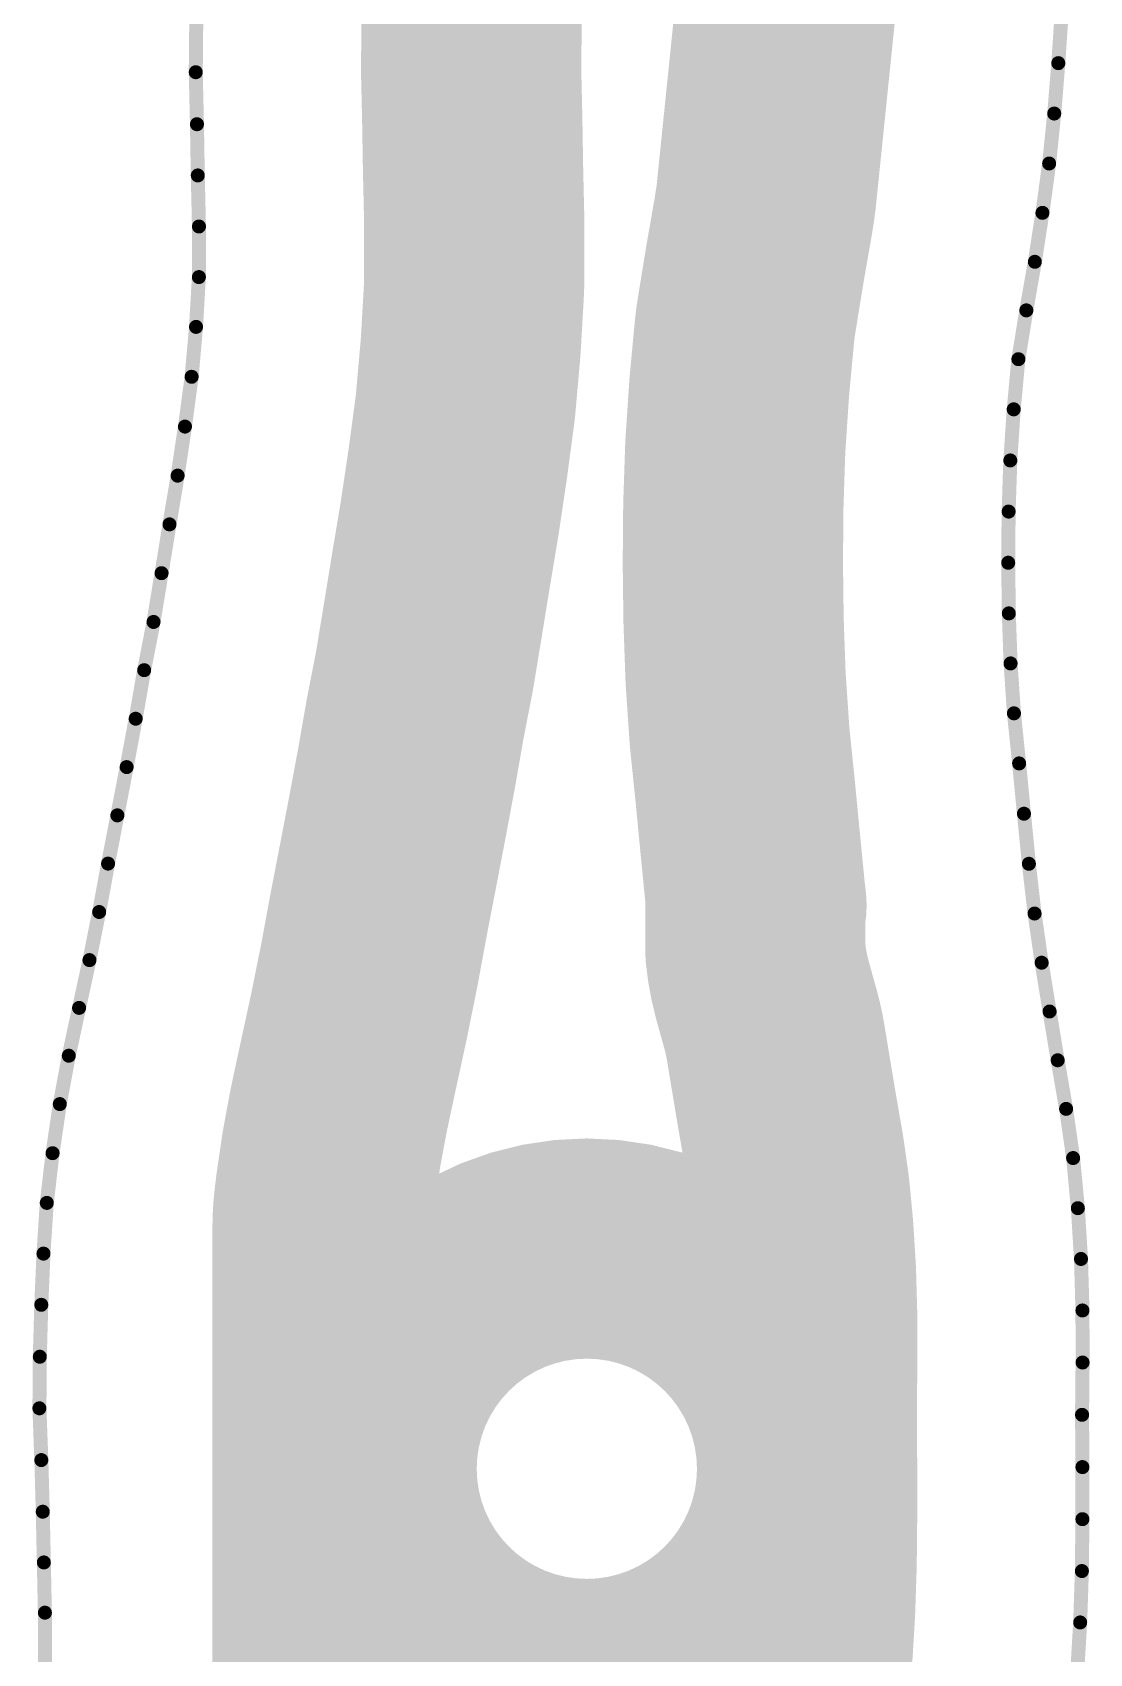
# Model space of a CAD drawing. Header units: inches. Extents: x 16 to 269, y 21 to 202.
# Drawn here: x 100.71 to 119.91, y 136.33 to 165.77 of the extents above; entities that cross this region are included whole.
import ezdxf

# ---------------------------------------------------------------- set-up
doc = ezdxf.new("R2010")
doc.units = ezdxf.units.IN
doc.layers.add('Edge-Cuts', color=9, linetype='Continuous')
doc.layers.add('F-Cu', color=1, linetype='Continuous')

msp = doc.modelspace()

# ---------------------------------------------------------------- linework, layer by layer
at = {"layer": 'Edge-Cuts', "const_width": 0.254}
for points in [[(103.67568546, 165.05097292), (103.6851495, 166.0013444)], [(119.33998992, 165.21567668), (119.4009042, 166.13677466)], [(119.26606576, 164.30019464), (119.33998992, 165.21567668)], [(103.67568546, 165.05097292), (103.69756756, 164.10621738)], [(119.17321606, 163.39240372), (119.26606576, 164.30019464)], [(103.69756756, 164.10621738), (103.71265008, 163.17595254)], [(119.05168468, 162.4964365), (119.17321606, 163.39240372)], [(103.71265008, 163.17595254), (103.73393782, 162.24864172)], [(118.91359504, 161.60727394), (119.05168468, 162.4964365)], [(103.73275672, 161.32990848), (103.73393782, 162.24864172)], [(118.75923924, 160.7252056), (118.91359504, 161.60727394)], [(103.68071212, 160.42507412), (103.73275672, 161.32990848)], [(118.61523394, 159.83870496), (118.75923924, 160.7252056)], [(103.60087484, 159.5184643), (103.68071212, 160.42507412)], [(118.53007282, 158.92765776), (118.61523394, 159.83870496)], [(103.4796381, 158.61451386), (103.60087484, 159.5184643)], [(118.46827208, 157.99916838), (118.53007282, 158.92765776)], [(103.34657512, 157.7232812), (103.4796381, 158.61451386)], [(118.4375203, 157.07067646), (118.46827208, 157.99916838)], [(103.1987268, 156.8382563), (103.34657512, 157.7232812)], [(103.0547215, 155.95175566), (103.1987268, 156.8382563)], [(118.42983172, 156.14129554), (118.4375203, 157.07067646)], [(102.90894074, 155.0658443), (103.0547215, 155.95175566)], [(118.42983172, 156.14129554), (118.44106868, 155.2213812)], [(102.7386185, 154.1902809), (102.90894074, 155.0658443)], [(118.44106868, 155.2213812), (118.4730041, 154.31270128)], [(102.58485706, 153.30762328), (102.7386185, 154.1902809)], [(118.4730041, 154.31270128), (118.5345102, 153.40609146)], [(102.42074512, 152.4294005), (102.58485706, 153.30762328)], [(118.5345102, 153.40609146), (118.62824382, 152.49652254)], [(102.25249298, 151.55295064), (102.42074512, 152.4294005)], [(118.62824382, 152.49652254), (118.71606686, 151.58252132)], [(102.08335184, 150.67679796), (102.25249298, 151.55295064)], [(118.71606686, 151.58252132), (118.80536818, 150.67324958)], [(101.92131, 149.79768872), (102.08335184, 150.67679796)], [(118.80536818, 150.67324958), (118.90886302, 149.7698935)], [(101.74536928, 148.92419542), (101.92131, 149.79768872)], [(118.90886302, 149.7698935), (119.03749116, 148.87688538)], [(101.55671586, 148.05632314), (101.74536928, 148.92419542)], [(119.03749116, 148.87688538), (119.18149646, 147.9903822)], [(101.37013, 147.18726722), (101.55671586, 148.05632314)], [(119.18149646, 147.9903822), (119.32845832, 147.10506266)], [(101.20660734, 146.30874726), (101.37013, 147.18726722)], [(119.32845832, 147.10506266), (119.4813333, 146.22210786)], [(101.07561446, 145.41692278), (101.20660734, 146.30874726)], [(119.4813333, 146.22210786), (119.6087778, 145.32851046)], [(100.9703467, 144.51415852), (101.07561446, 145.41692278)], [(119.6087778, 145.32851046), (119.69482792, 144.41805508)], [(100.91031888, 143.59276336), (100.9703467, 144.51415852)], [(119.69482792, 144.41805508), (119.75189664, 143.49547628)], [(100.87069488, 142.6630878), (100.91031888, 143.59276336)], [(119.75189664, 143.49547628), (119.77851076, 142.56018478)], [(100.84378612, 141.72010772), (100.87069488, 142.6630878)], [(119.77851076, 142.56018478), (119.78058086, 141.61483742)], [(100.83668936, 140.78304076), (100.84378612, 141.72010772)], [(119.77111682, 140.66476058), (119.78058086, 141.61483742)], [(100.83668936, 140.78304076), (100.87158388, 139.84242542)], [(119.77111682, 140.66476058), (119.77791894, 139.7155702)], [(100.87158388, 139.84242542), (100.89760364, 138.90476664)], [(119.77762176, 138.76963356), (119.77791894, 139.7155702)], [(100.89760364, 138.90476664), (100.917121, 137.98366866)], [(119.76786562, 137.82724276), (119.77762176, 138.76963356)], [(100.917121, 137.98366866), (100.936044, 137.07114572)], [(119.7371113, 136.89372672), (119.76786562, 137.82724276)], [(100.936044, 137.07114572), (100.94047884, 136.15477722)], [(119.68211268, 135.97026146), (119.7371113, 136.89372672)]]:
    msp.add_lwpolyline(points, dxfattribs=at)
at = {"layer": 'Edge-Cuts', "const_width": 0.127}
for points in [[(119.27648992, 165.21567668, 1), (119.40348992, 165.21567668, 1)], [(119.27648992, 165.21567668, 1), (119.40348992, 165.21567668, 1)], [(103.61218546, 165.05097292, 1), (103.73918546, 165.05097292, 1)], [(103.61218546, 165.05097292, 1), (103.73918546, 165.05097292, 1)], [(119.20256576, 164.30019464, 1), (119.32956576, 164.30019464, 1)], [(119.20256576, 164.30019464, 1), (119.32956576, 164.30019464, 1)], [(103.63406756, 164.10621738, 1), (103.76106756, 164.10621738, 1)], [(103.63406756, 164.10621738, 1), (103.76106756, 164.10621738, 1)], [(119.10971606, 163.39240372, 1), (119.23671606, 163.39240372, 1)], [(119.10971606, 163.39240372, 1), (119.23671606, 163.39240372, 1)], [(103.64915008, 163.17595254, 1), (103.77615008, 163.17595254, 1)], [(103.64915008, 163.17595254, 1), (103.77615008, 163.17595254, 1)], [(118.98818468, 162.4964365, 1), (119.11518468, 162.4964365, 1)], [(118.98818468, 162.4964365, 1), (119.11518468, 162.4964365, 1)], [(103.67043782, 162.24864172, 1), (103.79743782, 162.24864172, 1)], [(103.67043782, 162.24864172, 1), (103.79743782, 162.24864172, 1)], [(118.85009504, 161.60727394, 1), (118.97709504, 161.60727394, 1)], [(118.85009504, 161.60727394, 1), (118.97709504, 161.60727394, 1)], [(103.66925672, 161.32990848, 1), (103.79625672, 161.32990848, 1)], [(103.66925672, 161.32990848, 1), (103.79625672, 161.32990848, 1)], [(118.69573924, 160.7252056, 1), (118.82273924, 160.7252056, 1)], [(118.69573924, 160.7252056, 1), (118.82273924, 160.7252056, 1)], [(103.61721212, 160.42507412, 1), (103.74421212, 160.42507412, 1)], [(103.61721212, 160.42507412, 1), (103.74421212, 160.42507412, 1)], [(118.55173394, 159.83870496, 1), (118.67873394, 159.83870496, 1)], [(118.55173394, 159.83870496, 1), (118.67873394, 159.83870496, 1)], [(103.53737484, 159.5184643, 1), (103.66437484, 159.5184643, 1)], [(103.53737484, 159.5184643, 1), (103.66437484, 159.5184643, 1)], [(118.46657282, 158.92765776, 1), (118.59357282, 158.92765776, 1)], [(118.46657282, 158.92765776, 1), (118.59357282, 158.92765776, 1)], [(103.4161381, 158.61451386, 1), (103.5431381, 158.61451386, 1)], [(103.4161381, 158.61451386, 1), (103.5431381, 158.61451386, 1)], [(118.40477208, 157.99916838, 1), (118.53177208, 157.99916838, 1)], [(118.40477208, 157.99916838, 1), (118.53177208, 157.99916838, 1)], [(103.28307512, 157.7232812, 1), (103.41007512, 157.7232812, 1)], [(103.28307512, 157.7232812, 1), (103.41007512, 157.7232812, 1)], [(103.1352268, 156.8382563, 1), (103.2622268, 156.8382563, 1)], [(103.1352268, 156.8382563, 1), (103.2622268, 156.8382563, 1)], [(118.3740203, 157.07067646, 1), (118.5010203, 157.07067646, 1)], [(118.3740203, 157.07067646, 1), (118.5010203, 157.07067646, 1)], [(102.9912215, 155.95175566, 1), (103.1182215, 155.95175566, 1)], [(102.9912215, 155.95175566, 1), (103.1182215, 155.95175566, 1)], [(118.36633172, 156.14129554, 1), (118.49333172, 156.14129554, 1)], [(118.36633172, 156.14129554, 1), (118.49333172, 156.14129554, 1)], [(102.84544074, 155.0658443, 1), (102.97244074, 155.0658443, 1)], [(102.84544074, 155.0658443, 1), (102.97244074, 155.0658443, 1)], [(118.37756868, 155.2213812, 1), (118.50456868, 155.2213812, 1)], [(118.37756868, 155.2213812, 1), (118.50456868, 155.2213812, 1)], [(102.6751185, 154.1902809, 1), (102.8021185, 154.1902809, 1)], [(102.6751185, 154.1902809, 1), (102.8021185, 154.1902809, 1)], [(118.4095041, 154.31270128, 1), (118.5365041, 154.31270128, 1)], [(118.4095041, 154.31270128, 1), (118.5365041, 154.31270128, 1)], [(102.52135706, 153.30762328, 1), (102.64835706, 153.30762328, 1)], [(102.52135706, 153.30762328, 1), (102.64835706, 153.30762328, 1)], [(118.4710102, 153.40609146, 1), (118.5980102, 153.40609146, 1)], [(118.4710102, 153.40609146, 1), (118.5980102, 153.40609146, 1)], [(102.35724512, 152.4294005, 1), (102.48424512, 152.4294005, 1)], [(102.35724512, 152.4294005, 1), (102.48424512, 152.4294005, 1)], [(118.56474382, 152.49652254, 1), (118.69174382, 152.49652254, 1)], [(118.56474382, 152.49652254, 1), (118.69174382, 152.49652254, 1)], [(102.18899298, 151.55295064, 1), (102.31599298, 151.55295064, 1)], [(102.18899298, 151.55295064, 1), (102.31599298, 151.55295064, 1)], [(118.65256686, 151.58252132, 1), (118.77956686, 151.58252132, 1)], [(118.65256686, 151.58252132, 1), (118.77956686, 151.58252132, 1)], [(102.01985184, 150.67679796, 1), (102.14685184, 150.67679796, 1)], [(102.01985184, 150.67679796, 1), (102.14685184, 150.67679796, 1)], [(118.74186818, 150.67324958, 1), (118.86886818, 150.67324958, 1)], [(118.74186818, 150.67324958, 1), (118.86886818, 150.67324958, 1)], [(101.85781, 149.79768872, 1), (101.98481, 149.79768872, 1)], [(101.85781, 149.79768872, 1), (101.98481, 149.79768872, 1)], [(118.84536302, 149.7698935, 1), (118.97236302, 149.7698935, 1)], [(118.84536302, 149.7698935, 1), (118.97236302, 149.7698935, 1)], [(101.68186928, 148.92419542, 1), (101.80886928, 148.92419542, 1)], [(101.68186928, 148.92419542, 1), (101.80886928, 148.92419542, 1)], [(118.97399116, 148.87688538, 1), (119.10099116, 148.87688538, 1)], [(118.97399116, 148.87688538, 1), (119.10099116, 148.87688538, 1)], [(101.49321586, 148.05632314, 1), (101.62021586, 148.05632314, 1)], [(101.49321586, 148.05632314, 1), (101.62021586, 148.05632314, 1)], [(119.11799646, 147.9903822, 1), (119.24499646, 147.9903822, 1)], [(119.11799646, 147.9903822, 1), (119.24499646, 147.9903822, 1)], [(101.30663, 147.18726722, 1), (101.43363, 147.18726722, 1)], [(101.30663, 147.18726722, 1), (101.43363, 147.18726722, 1)], [(119.26495832, 147.10506266, 1), (119.39195832, 147.10506266, 1)], [(119.26495832, 147.10506266, 1), (119.39195832, 147.10506266, 1)], [(101.14310734, 146.30874726, 1), (101.27010734, 146.30874726, 1)], [(101.14310734, 146.30874726, 1), (101.27010734, 146.30874726, 1)], [(119.4178333, 146.22210786, 1), (119.5448333, 146.22210786, 1)], [(119.4178333, 146.22210786, 1), (119.5448333, 146.22210786, 1)], [(101.01211446, 145.41692278, 1), (101.13911446, 145.41692278, 1)], [(101.01211446, 145.41692278, 1), (101.13911446, 145.41692278, 1)], [(119.5452778, 145.32851046, 1), (119.6722778, 145.32851046, 1)], [(119.5452778, 145.32851046, 1), (119.6722778, 145.32851046, 1)], [(100.9068467, 144.51415852, 1), (101.0338467, 144.51415852, 1)], [(100.9068467, 144.51415852, 1), (101.0338467, 144.51415852, 1)], [(119.63132792, 144.41805508, 1), (119.75832792, 144.41805508, 1)], [(119.63132792, 144.41805508, 1), (119.75832792, 144.41805508, 1)], [(100.84681888, 143.59276336, 1), (100.97381888, 143.59276336, 1)], [(100.84681888, 143.59276336, 1), (100.97381888, 143.59276336, 1)], [(119.68839664, 143.49547628, 1), (119.81539664, 143.49547628, 1)], [(119.68839664, 143.49547628, 1), (119.81539664, 143.49547628, 1)], [(100.80719488, 142.6630878, 1), (100.93419488, 142.6630878, 1)], [(100.80719488, 142.6630878, 1), (100.93419488, 142.6630878, 1)], [(119.71501076, 142.56018478, 1), (119.84201076, 142.56018478, 1)], [(119.71501076, 142.56018478, 1), (119.84201076, 142.56018478, 1)], [(100.78028612, 141.72010772, 1), (100.90728612, 141.72010772, 1)], [(100.78028612, 141.72010772, 1), (100.90728612, 141.72010772, 1)], [(119.71708086, 141.61483742, 1), (119.84408086, 141.61483742, 1)], [(119.71708086, 141.61483742, 1), (119.84408086, 141.61483742, 1)], [(100.77318936, 140.78304076, 1), (100.90018936, 140.78304076, 1)], [(100.77318936, 140.78304076, 1), (100.90018936, 140.78304076, 1)], [(119.70761682, 140.66476058, 1), (119.83461682, 140.66476058, 1)], [(119.70761682, 140.66476058, 1), (119.83461682, 140.66476058, 1)], [(100.80808388, 139.84242542, 1), (100.93508388, 139.84242542, 1)], [(100.80808388, 139.84242542, 1), (100.93508388, 139.84242542, 1)], [(119.71441894, 139.7155702, 1), (119.84141894, 139.7155702, 1)], [(119.71441894, 139.7155702, 1), (119.84141894, 139.7155702, 1)], [(100.83410364, 138.90476664, 1), (100.96110364, 138.90476664, 1)], [(100.83410364, 138.90476664, 1), (100.96110364, 138.90476664, 1)], [(119.71412176, 138.76963356, 1), (119.84112176, 138.76963356, 1)], [(119.71412176, 138.76963356, 1), (119.84112176, 138.76963356, 1)], [(100.853621, 137.98366866, 1), (100.980621, 137.98366866, 1)], [(100.853621, 137.98366866, 1), (100.980621, 137.98366866, 1)], [(119.70436562, 137.82724276, 1), (119.83136562, 137.82724276, 1)], [(119.70436562, 137.82724276, 1), (119.83136562, 137.82724276, 1)], [(100.872544, 137.07114572, 1), (100.999544, 137.07114572, 1)], [(100.872544, 137.07114572, 1), (100.999544, 137.07114572, 1)], [(119.6736113, 136.89372672, 1), (119.8006113, 136.89372672, 1)], [(119.6736113, 136.89372672, 1), (119.8006113, 136.89372672, 1)]]:
    msp.add_lwpolyline(points, format="xyb", close=True, dxfattribs=at)
at = {"layer": 'F-Cu', "const_width": 3.99999962}
for points in [[(114.51597874, 167.50829846), (114.58824428, 168.37448164)], [(108.68513696, 166.0013444), (108.68513696, 167.89381204)], [(114.42737592, 166.65049728), (114.51597874, 167.50829846)], [(114.02925632, 162.73789906), (114.41196574, 166.46901174)], [(114.41196574, 166.46901174), (114.41197082, 166.46904984)], [(108.67686926, 165.14659122), (108.68488804, 165.95154262)], [(108.67769476, 165.021387), (108.6962139, 164.2219982)], [(108.69689716, 164.1872637), (108.71150724, 163.2859955)], [(108.71198222, 163.2617385), (108.7327264, 162.3580573)], [(113.9860687, 162.45981224), (114.02925632, 162.73789652)], [(113.94143074, 162.20045284), (113.9735846, 162.3842066)], [(108.7327391, 161.32348482), (108.7339202, 162.24220536)], [(113.89190328, 161.91743842), (113.94031314, 162.1940749)], [(113.83487012, 161.59150308), (113.89046818, 161.90924184)], [(113.6808623, 160.64607698), (113.82423768, 161.52871936)], [(108.67244712, 160.13796268), (108.72449172, 161.0427818)], [(113.6808496, 160.64600078), (113.6808623, 160.64607698)], [(113.55178712, 159.3930137), (113.63694824, 160.30405074)], [(108.58158624, 159.0798571), (108.66142352, 159.98645422)], [(113.47932346, 158.33123782), (113.5411242, 159.2597272)], [(108.43525176, 157.94987206), (108.5564885, 158.85381742)], [(113.44027096, 157.23619302), (113.47102274, 158.1646697)], [(108.29174938, 156.98496162), (108.42480982, 157.87618158)], [(113.42999666, 156.18045472), (113.43770302, 157.11202766)], [(108.13222214, 156.02547154), (108.2782188, 156.89941442)], [(107.9900177, 155.15006054), (108.13222214, 156.02547154)], [(113.4302151, 156.08022124), (113.44145206, 155.16030944)], [(107.8433962, 154.25898282), (107.988354, 155.13989292)], [(113.44416478, 155.04576052), (113.4761002, 154.13708822)], [(107.66270314, 153.31830906), (107.81692432, 154.11109132)], [(113.4848378, 153.96906976), (113.5459883, 153.0676644)], [(107.51085178, 152.4506349), (107.64995234, 153.24914232)], [(113.56086254, 152.8935347), (113.65282832, 152.00112602)], [(107.33565528, 151.5109619), (107.49976468, 152.38917706)], [(113.65282832, 152.00112602), (113.73900036, 151.10429266)], [(107.16281844, 150.61031346), (107.33107058, 151.48676332)], [(113.7400189, 151.093805), (113.82956152, 150.18208216)], [(107.09042844, 150.23531802), (107.16183292, 150.60519536)], [(106.99668466, 149.74972844), (107.09042844, 150.23531802)], [(113.83787494, 150.10412956), (113.83787494, 150.10414226)], [(113.83787494, 150.10412956), (113.85964528, 149.91409946)], [(113.83787494, 149.08819052), (113.83787494, 150.10412956)], [(106.83846298, 148.89134306), (106.99668466, 149.74972844)], [(106.64691396, 147.9369152), (106.82197584, 148.80604986)], [(106.82197584, 148.80604986), (106.82200378, 148.80618702)], [(113.96819218, 148.37300018), (114.11497878, 147.84516532)], [(106.4448849, 147.00476568), (106.63125232, 147.86211982)], [(114.2101348, 147.41068562), (114.2454408, 147.1933556)], [(106.28397844, 146.25536916), (106.44304086, 146.99623382)], [(114.24981214, 147.16673894), (114.39519158, 146.29095964)], [(106.153458, 145.56191106), (106.26366606, 146.15400284)], [(114.40312908, 146.2442338), (114.53178008, 145.5011314)], [(106.041698, 144.82087114), (106.12866506, 145.41297054)], [(114.55034748, 145.38349892), (114.64213292, 144.7399696)], [(106.00504834, 144.52134418), (106.02666628, 144.70675402)], [(114.64213292, 144.7399696), (114.70327834, 144.09298842)], [(105.97814212, 134.1535925), (105.97814212, 144.05816756)], [(114.71339516, 143.96356526), (114.7521835, 143.33647482)], [(114.75819314, 143.20331024), (114.77717964, 142.53609796)], [(114.77879, 142.43109182), (114.77921926, 142.23576328)], [(114.77921926, 141.52171848), (114.77921926, 142.23576328)], [(114.77141892, 140.71871272), (114.77896018, 141.47635916)], [(114.77132494, 140.62037154), (114.77781464, 139.71338834)], [(114.77764446, 138.81637972), (114.77791624, 139.68347476)], [(114.77533052, 138.57311376), (114.7774311, 138.77620962)], [(114.76919388, 137.98060542), (114.77526702, 138.56695426)], [(114.74376594, 137.17778508), (114.76724062, 137.8903135)], [(114.70062404, 136.42968142), (114.73885866, 137.07170452)], [(114.64376614, 135.80931182), (114.68944042, 136.28572184)]]:
    msp.add_lwpolyline(points, dxfattribs=at)
at = {"layer": 'F-Cu'}
for points, const_width in [([(113.5159782, 167.50829846, 1), (115.51597928, 167.50829846, 1)], 1.99999854), ([(113.5159782, 167.50829846, 1), (115.51597928, 167.50829846, 1)], 1.99999854), ([(113.4119652, 166.46901174, 1), (115.41196628, 166.46901174, 1)], 1.99999854), ([(113.4119652, 166.46901174, 1), (115.41196628, 166.46901174, 1)], 1.99999854), ([(113.41197028, 166.46904984, 1), (115.41197136, 166.46904984, 1)], 1.99999854), ([(113.41197028, 166.46904984, 1), (115.41197136, 166.46904984, 1)], 1.99999854), ([(113.42737538, 166.65049728, 1), (115.42737646, 166.65049728, 1)], 1.99999854), ([(113.42737792, 166.65049728, 1), (115.427379, 166.65049728, 1)], 1.99999854), ([(107.6848875, 165.95154262, 1), (109.68488858, 165.95154262, 1)], 1.99999854), ([(107.6848875, 165.95154262, 1), (109.68488858, 165.95154262, 1)], 1.99999854), ([(107.68513642, 166.0013444, 1), (109.6851375, 166.0013444, 1)], 1.99999854), ([(107.68513642, 166.0013444, 1), (109.6851375, 166.0013444, 1)], 1.99999854), ([(107.67686872, 165.14659122, 1), (109.6768698, 165.14659122, 1)], 1.99999854), ([(107.67687126, 165.14659122, 1), (109.67687234, 165.14659122, 1)], 1.99999854), ([(107.67769422, 165.021387, 1), (109.6776953, 165.021387, 1)], 1.99999854), ([(107.67769676, 165.021387, 1), (109.67769784, 165.021387, 1)], 1.99999854), ([(107.69621336, 164.2219982, 1), (109.69621444, 164.2219982, 1)], 1.99999854), ([(107.69621336, 164.2219982, 1), (109.69621444, 164.2219982, 1)], 1.99999854), ([(107.69689662, 164.1872637, 1), (109.6968977, 164.1872637, 1)], 1.99999854), ([(107.69689662, 164.1872637, 1), (109.6968977, 164.1872637, 1)], 1.99999854), ([(107.7115067, 163.2859955, 1), (109.71150778, 163.2859955, 1)], 1.99999854), ([(107.71150924, 163.2859955, 1), (109.71151032, 163.2859955, 1)], 1.99999854), ([(107.71198168, 163.2617385, 1), (109.71198276, 163.2617385, 1)], 1.99999854), ([(107.71198422, 163.2617385, 1), (109.7119853, 163.2617385, 1)], 1.99999854), ([(113.02925578, 162.73789906, 1), (115.02925686, 162.73789906, 1)], 1.99999854), ([(113.02925578, 162.73789652, 1), (115.02925686, 162.73789652, 1)], 1.99999854), ([(107.73272586, 162.3580573, 1), (109.73272694, 162.3580573, 1)], 1.99999854), ([(107.7327284, 162.3580573, 1), (109.73272948, 162.3580573, 1)], 1.99999854), ([(112.97358406, 162.3842066, 1), (114.97358514, 162.3842066, 1)], 1.99999854), ([(112.97358406, 162.3842066, 1), (114.97358514, 162.3842066, 1)], 1.99999854), ([(112.98606816, 162.45981224, 1), (114.98606924, 162.45981224, 1)], 1.99999854), ([(112.98606816, 162.45981224, 1), (114.98606924, 162.45981224, 1)], 1.99999854), ([(107.73391966, 162.24220536, 1), (109.73392074, 162.24220536, 1)], 1.99999854), ([(107.73391966, 162.24220536, 1), (109.73392074, 162.24220536, 1)], 1.99999854), ([(112.9403126, 162.1940749, 1), (114.94031368, 162.1940749, 1)], 1.99999854), ([(112.94031514, 162.1940749, 1), (114.94031622, 162.1940749, 1)], 1.99999854), ([(112.9414302, 162.20045284, 1), (114.94143128, 162.20045284, 1)], 1.99999854), ([(112.94143274, 162.20045284, 1), (114.94143382, 162.20045284, 1)], 1.99999854), ([(112.89046764, 161.90924184, 1), (114.89046872, 161.90924184, 1)], 1.99999854), ([(112.89047018, 161.90924184, 1), (114.89047126, 161.90924184, 1)], 1.99999854), ([(112.89190274, 161.91743842, 1), (114.89190382, 161.91743842, 1)], 1.99999854), ([(112.89190274, 161.91743842, 1), (114.89190382, 161.91743842, 1)], 1.99999854), ([(112.82423714, 161.52871936, 1), (114.82423822, 161.52871936, 1)], 1.99999854), ([(112.82423714, 161.52871936, 1), (114.82423822, 161.52871936, 1)], 1.99999854), ([(112.83486958, 161.59150308, 1), (114.83487066, 161.59150308, 1)], 1.99999854), ([(112.83486958, 161.59150308, 1), (114.83487066, 161.59150308, 1)], 1.99999854), ([(107.73273856, 161.32348482, 1), (109.73273964, 161.32348482, 1)], 1.99999854), ([(107.73273856, 161.32348482, 1), (109.73273964, 161.32348482, 1)], 1.99999854), ([(107.72449118, 161.0427818, 1), (109.72449226, 161.0427818, 1)], 1.99999854), ([(107.72449372, 161.0427818, 1), (109.7244948, 161.0427818, 1)], 1.99999854), ([(112.68084906, 160.64600078, 1), (114.68085014, 160.64600078, 1)], 1.99999854), ([(112.68084906, 160.64600078, 1), (114.68085014, 160.64600078, 1)], 1.99999854), ([(112.68086176, 160.64607698, 1), (114.68086284, 160.64607698, 1)], 1.99999854), ([(112.68086176, 160.64607698, 1), (114.68086284, 160.64607698, 1)], 1.99999854), ([(112.6369477, 160.30405074, 1), (114.63694878, 160.30405074, 1)], 1.99999854), ([(112.6369477, 160.30405074, 1), (114.63694878, 160.30405074, 1)], 1.99999854), ([(107.66142298, 159.98645422, 1), (109.66142406, 159.98645422, 1)], 1.99999854), ([(107.66142298, 159.98645422, 1), (109.66142406, 159.98645422, 1)], 1.99999854), ([(107.67244658, 160.13796268, 1), (109.67244766, 160.13796268, 1)], 1.99999854), ([(107.67244912, 160.13796268, 1), (109.6724502, 160.13796268, 1)], 1.99999854), ([(112.55178658, 159.3930137, 1), (114.55178766, 159.3930137, 1)], 1.99999854), ([(112.55178658, 159.3930137, 1), (114.55178766, 159.3930137, 1)], 1.99999854), ([(107.5815857, 159.0798571, 1), (109.58158678, 159.0798571, 1)], 1.99999854), ([(107.5815857, 159.0798571, 1), (109.58158678, 159.0798571, 1)], 1.99999854), ([(112.54112366, 159.2597272, 1), (114.54112474, 159.2597272, 1)], 1.99999854), ([(112.54112366, 159.2597272, 1), (114.54112474, 159.2597272, 1)], 1.99999854), ([(107.55648796, 158.85381742, 1), (109.55648904, 158.85381742, 1)], 1.99999854), ([(107.55648796, 158.85381742, 1), (109.55648904, 158.85381742, 1)], 1.99999854), ([(112.47932292, 158.33123782, 1), (114.479324, 158.33123782, 1)], 1.99999854), ([(112.47932292, 158.33123782, 1), (114.479324, 158.33123782, 1)], 1.99999854), ([(107.43525122, 157.94987206, 1), (109.4352523, 157.94987206, 1)], 1.99999854), ([(107.43525376, 157.94987206, 1), (109.43525484, 157.94987206, 1)], 1.99999854), ([(112.4710222, 158.1646697, 1), (114.47102328, 158.1646697, 1)], 1.99999854), ([(112.47102474, 158.1646697, 1), (114.47102582, 158.1646697, 1)], 1.99999854), ([(107.42480928, 157.87618158, 1), (109.42481036, 157.87618158, 1)], 1.99999854), ([(107.42481182, 157.87618158, 1), (109.4248129, 157.87618158, 1)], 1.99999854), ([(112.43770248, 157.11202766, 1), (114.43770356, 157.11202766, 1)], 1.99999854), ([(112.43770248, 157.11202766, 1), (114.43770356, 157.11202766, 1)], 1.99999854), ([(112.44027042, 157.23619302, 1), (114.4402715, 157.23619302, 1)], 1.99999854), ([(112.44027296, 157.23619302, 1), (114.44027404, 157.23619302, 1)], 1.99999854), ([(107.27821826, 156.89941442, 1), (109.27821934, 156.89941442, 1)], 1.99999854), ([(107.27821826, 156.89941442, 1), (109.27821934, 156.89941442, 1)], 1.99999854), ([(107.29174884, 156.98496162, 1), (109.29174992, 156.98496162, 1)], 1.99999854), ([(107.29174884, 156.98496162, 1), (109.29174992, 156.98496162, 1)], 1.99999854), ([(112.42999612, 156.18045472, 1), (114.4299972, 156.18045472, 1)], 1.99999854), ([(112.42999612, 156.18045472, 1), (114.4299972, 156.18045472, 1)], 1.99999854), ([(107.1322216, 156.02547154, 1), (109.13222268, 156.02547154, 1)], 1.99999854), ([(107.1322216, 156.02547154, 1), (109.13222268, 156.02547154, 1)], 1.99999854), ([(112.43021456, 156.08022124, 1), (114.43021564, 156.08022124, 1)], 1.99999854), ([(112.4302171, 156.08022124, 1), (114.43021818, 156.08022124, 1)], 1.99999854), ([(106.98835346, 155.13989292, 1), (108.98835454, 155.13989292, 1)], 1.99999854), ([(106.988356, 155.13989292, 1), (108.98835708, 155.13989292, 1)], 1.99999854), ([(106.99001716, 155.15006054, 1), (108.99001824, 155.15006054, 1)], 1.99999854), ([(106.99001716, 155.15006054, 1), (108.99001824, 155.15006054, 1)], 1.99999854), ([(112.44145152, 155.16030944, 1), (114.4414526, 155.16030944, 1)], 1.99999854), ([(112.44145406, 155.16030944, 1), (114.44145514, 155.16030944, 1)], 1.99999854), ([(112.44416424, 155.04576052, 1), (114.44416532, 155.04576052, 1)], 1.99999854), ([(112.44416678, 155.04576052, 1), (114.44416786, 155.04576052, 1)], 1.99999854), ([(106.81692378, 154.11109132, 1), (108.81692486, 154.11109132, 1)], 1.99999854), ([(106.81692632, 154.11109132, 1), (108.8169274, 154.11109132, 1)], 1.99999854), ([(106.84339566, 154.25898282, 1), (108.84339674, 154.25898282, 1)], 1.99999854), ([(106.84339566, 154.25898282, 1), (108.84339674, 154.25898282, 1)], 1.99999854), ([(112.47609966, 154.13708822, 1), (114.47610074, 154.13708822, 1)], 1.99999854), ([(112.4761022, 154.13708822, 1), (114.47610328, 154.13708822, 1)], 1.99999854), ([(112.48483726, 153.96906976, 1), (114.48483834, 153.96906976, 1)], 1.99999854), ([(112.48483726, 153.96906976, 1), (114.48483834, 153.96906976, 1)], 1.99999854), ([(106.6499518, 153.24914232, 1), (108.64995288, 153.24914232, 1)], 1.99999854), ([(106.64995434, 153.24914232, 1), (108.64995542, 153.24914232, 1)], 1.99999854), ([(106.6627026, 153.31830906, 1), (108.66270368, 153.31830906, 1)], 1.99999854), ([(106.66270514, 153.31830906, 1), (108.66270622, 153.31830906, 1)], 1.99999854), ([(112.54598776, 153.0676644, 1), (114.54598884, 153.0676644, 1)], 1.99999854), ([(112.54598776, 153.0676644, 1), (114.54598884, 153.0676644, 1)], 1.99999854), ([(112.560862, 152.8935347, 1), (114.56086308, 152.8935347, 1)], 1.99999854), ([(112.560862, 152.8935347, 1), (114.56086308, 152.8935347, 1)], 1.99999854), ([(106.49976414, 152.38917706, 1), (108.49976522, 152.38917706, 1)], 1.99999854), ([(106.49976414, 152.38917706, 1), (108.49976522, 152.38917706, 1)], 1.99999854), ([(106.51085124, 152.4506349, 1), (108.51085232, 152.4506349, 1)], 1.99999854), ([(106.51085378, 152.4506349, 1), (108.51085486, 152.4506349, 1)], 1.99999854), ([(112.65282778, 152.00112602, 1), (114.65282886, 152.00112602, 1)], 1.99999854), ([(112.65282778, 152.00112602, 1), (114.65282886, 152.00112602, 1)], 1.99999854), ([(106.33107004, 151.48676332, 1), (108.33107112, 151.48676332, 1)], 1.99999854), ([(106.33107004, 151.48676332, 1), (108.33107112, 151.48676332, 1)], 1.99999854), ([(106.33565474, 151.5109619, 1), (108.33565582, 151.5109619, 1)], 1.99999854), ([(106.33565474, 151.5109619, 1), (108.33565582, 151.5109619, 1)], 1.99999854), ([(112.73899982, 151.10429266, 1), (114.7390009, 151.10429266, 1)], 1.99999854), ([(112.73900236, 151.10429266, 1), (114.73900344, 151.10429266, 1)], 1.99999854), ([(112.74001836, 151.093805, 1), (114.74001944, 151.093805, 1)], 1.99999854), ([(112.7400209, 151.093805, 1), (114.74002198, 151.093805, 1)], 1.99999854), ([(106.16183238, 150.60519536, 1), (108.16183346, 150.60519536, 1)], 1.99999854), ([(106.16183492, 150.60519536, 1), (108.161836, 150.60519536, 1)], 1.99999854), ([(106.1628179, 150.61031346, 1), (108.16281898, 150.61031346, 1)], 1.99999854), ([(106.1628179, 150.61031346, 1), (108.16281898, 150.61031346, 1)], 1.99999854), ([(106.0904279, 150.23531802, 1), (108.09042898, 150.23531802, 1)], 1.99999854), ([(106.0904279, 150.23531802, 1), (108.09042898, 150.23531802, 1)], 1.99999854), ([(112.82956098, 150.18208216, 1), (114.82956206, 150.18208216, 1)], 1.99999854), ([(112.82956352, 150.18208216, 1), (114.8295646, 150.18208216, 1)], 1.99999854), ([(112.8378744, 150.10414226, 1), (114.83787548, 150.10414226, 1)], 1.99999854), ([(112.8378744, 150.10414226, 1), (114.83787548, 150.10414226, 1)], 1.99999854), ([(112.8378744, 150.10412956, 1), (114.83787548, 150.10412956, 1)], 1.99999854), ([(112.8378744, 150.10412956, 1), (114.83787548, 150.10412956, 1)], 1.99999854), ([(112.8378744, 150.10412956, 1), (114.83787548, 150.10412956, 1)], 1.99999854), ([(105.99668412, 149.74972844, 1), (107.9966852, 149.74972844, 1)], 1.99999854), ([(105.99668412, 149.74972844, 1), (107.9966852, 149.74972844, 1)], 1.99999854), ([(112.85964474, 149.91409946, 1), (114.85964582, 149.91409946, 1)], 1.99999854), ([(112.8378744, 149.08819052, 1), (114.83787548, 149.08819052, 1)], 1.99999854), ([(112.8378744, 149.08819052, 1), (114.83787548, 149.08819052, 1)], 1.99999854), ([(105.8219753, 148.80604986, 1), (107.82197638, 148.80604986, 1)], 1.99999854), ([(105.8219753, 148.80604986, 1), (107.82197638, 148.80604986, 1)], 1.99999854), ([(105.82200324, 148.80618702, 1), (107.82200432, 148.80618702, 1)], 1.99999854), ([(105.82200324, 148.80618702, 1), (107.82200432, 148.80618702, 1)], 1.99999854), ([(105.83846244, 148.89134306, 1), (107.83846352, 148.89134306, 1)], 1.99999854), ([(105.83846498, 148.89134306, 1), (107.83846606, 148.89134306, 1)], 1.99999854), ([(112.96819164, 148.37300018, 1), (114.96819272, 148.37300018, 1)], 1.99999854), ([(112.96819418, 148.37300018, 1), (114.96819526, 148.37300018, 1)], 1.99999854), ([(105.64691342, 147.9369152, 1), (107.6469145, 147.9369152, 1)], 1.99999854), ([(105.64691342, 147.9369152, 1), (107.6469145, 147.9369152, 1)], 1.99999854), ([(105.63125178, 147.86211982, 1), (107.63125286, 147.86211982, 1)], 1.99999854), ([(105.63125432, 147.86211982, 1), (107.6312554, 147.86211982, 1)], 1.99999854), ([(113.11497824, 147.84516532, 1), (115.11497932, 147.84516532, 1)], 1.99999854), ([(113.11497824, 147.84516532, 1), (115.11497932, 147.84516532, 1)], 1.99999854), ([(113.21013426, 147.41068562, 1), (115.21013534, 147.41068562, 1)], 1.99999854), ([(113.2101368, 147.41068562, 1), (115.21013788, 147.41068562, 1)], 1.99999854), ([(105.44304032, 146.99623382, 1), (107.4430414, 146.99623382, 1)], 1.99999854), ([(105.44304032, 146.99623382, 1), (107.4430414, 146.99623382, 1)], 1.99999854), ([(105.44488436, 147.00476568, 1), (107.44488544, 147.00476568, 1)], 1.99999854), ([(105.44488436, 147.00476568, 1), (107.44488544, 147.00476568, 1)], 1.99999854), ([(113.24544026, 147.1933556, 1), (115.24544134, 147.1933556, 1)], 1.99999854), ([(113.2454428, 147.1933556, 1), (115.24544388, 147.1933556, 1)], 1.99999854), ([(113.2498116, 147.16673894, 1), (115.24981268, 147.16673894, 1)], 1.99999854), ([(113.24981414, 147.16673894, 1), (115.24981522, 147.16673894, 1)], 1.99999854), ([(105.26366552, 146.15400284, 1), (107.2636666, 146.15400284, 1)], 1.99999854), ([(105.26366552, 146.15400284, 1), (107.2636666, 146.15400284, 1)], 1.99999854), ([(105.2839779, 146.25536916, 1), (107.28397898, 146.25536916, 1)], 1.99999854), ([(105.2839779, 146.25536916, 1), (107.28397898, 146.25536916, 1)], 1.99999854), ([(113.39519104, 146.29095964, 1), (115.39519212, 146.29095964, 1)], 1.99999854), ([(113.39519104, 146.29095964, 1), (115.39519212, 146.29095964, 1)], 1.99999854), ([(113.40312854, 146.2442338, 1), (115.40312962, 146.2442338, 1)], 1.99999854), ([(113.40313108, 146.2442338, 1), (115.40313216, 146.2442338, 1)], 1.99999854), ([(105.15345746, 145.56191106, 1), (107.15345854, 145.56191106, 1)], 1.99999854), ([(105.15345746, 145.56191106, 1), (107.15345854, 145.56191106, 1)], 1.99999854), ([(105.12866452, 145.41297054, 1), (107.1286656, 145.41297054, 1)], 1.99999854), ([(105.12866706, 145.41297054, 1), (107.12866814, 145.41297054, 1)], 1.99999854), ([(113.53177954, 145.5011314, 1), (115.53178062, 145.5011314, 1)], 1.99999854), ([(113.53178208, 145.5011314, 1), (115.53178316, 145.5011314, 1)], 1.99999854), ([(113.55034694, 145.38349892, 1), (115.55034802, 145.38349892, 1)], 1.99999854), ([(113.55034948, 145.38349892, 1), (115.55035056, 145.38349892, 1)], 1.99999854), ([(105.02666574, 144.70675402, 1), (107.02666682, 144.70675402, 1)], 1.99999854), ([(105.02666828, 144.70675402, 1), (107.02666936, 144.70675402, 1)], 1.99999854), ([(105.04169746, 144.82087114, 1), (107.04169854, 144.82087114, 1)], 1.99999854), ([(105.04169746, 144.82087114, 1), (107.04169854, 144.82087114, 1)], 1.99999854), ([(113.64213238, 144.7399696, 1), (115.64213346, 144.7399696, 1)], 1.99999854), ([(113.64213238, 144.7399696, 1), (115.64213346, 144.7399696, 1)], 1.99999854), ([(105.0050478, 144.52134418, 1), (107.00504888, 144.52134418, 1)], 1.99999854), ([(105.0050478, 144.52134418, 1), (107.00504888, 144.52134418, 1)], 1.99999854), ([(104.97814158, 144.05816756, 1), (106.97814266, 144.05816756, 1)], 1.99999854), ([(104.97814158, 144.05816756, 1), (106.97814266, 144.05816756, 1)], 1.99999854), ([(113.7032778, 144.09298842, 1), (115.70327888, 144.09298842, 1)], 1.99999854), ([(113.7032778, 144.09298842, 1), (115.70327888, 144.09298842, 1)], 1.99999854), ([(113.71339462, 143.96356526, 1), (115.7133957, 143.96356526, 1)], 1.99999854), ([(113.71339462, 143.96356526, 1), (115.7133957, 143.96356526, 1)], 1.99999854), ([(114.77791878, 139.68472952, 1), (106.77791954, 139.68472952, 1)], 3.99999962), ([(113.75218296, 143.33647482, 1), (115.75218404, 143.33647482, 1)], 1.99999854), ([(113.75218296, 143.33647482, 1), (115.75218404, 143.33647482, 1)], 1.99999854), ([(113.7581926, 143.20331024, 1), (115.75819368, 143.20331024, 1)], 1.99999854), ([(113.75819514, 143.20331024, 1), (115.75819622, 143.20331024, 1)], 1.99999854), ([(113.7771791, 142.53609796, 1), (115.77718018, 142.53609796, 1)], 1.99999854), ([(113.77718164, 142.53609796, 1), (115.77718272, 142.53609796, 1)], 1.99999854), ([(113.77878946, 142.43109182, 1), (115.77879054, 142.43109182, 1)], 1.99999854), ([(113.77878946, 142.43109182, 1), (115.77879054, 142.43109182, 1)], 1.99999854), ([(113.77921872, 142.23576328, 1), (115.7792198, 142.23576328, 1)], 1.99999854), ([(113.77921872, 142.23576328, 1), (115.7792198, 142.23576328, 1)], 1.99999854), ([(113.77895964, 141.47635916, 1), (115.77896072, 141.47635916, 1)], 1.99999854), ([(113.77896218, 141.47635916, 1), (115.77896326, 141.47635916, 1)], 1.99999854), ([(113.77921872, 141.52171848, 1), (115.7792198, 141.52171848, 1)], 1.99999854), ([(113.77921872, 141.52171848, 1), (115.7792198, 141.52171848, 1)], 1.99999854), ([(113.7713244, 140.62037154, 1), (115.77132548, 140.62037154, 1)], 1.99999854), ([(113.77132694, 140.62037154, 1), (115.77132802, 140.62037154, 1)], 1.99999854), ([(113.77141838, 140.71871272, 1), (115.77141946, 140.71871272, 1)], 1.99999854), ([(113.77142092, 140.71871272, 1), (115.771422, 140.71871272, 1)], 1.99999854), ([(105.777919, 139.68472952, 1), (107.77792008, 139.68472952, 1)], 1.99999854), ([(113.7778141, 139.71338834, 1), (115.77781518, 139.71338834, 1)], 1.99999854), ([(113.7779157, 139.68347476, 1), (115.77791678, 139.68347476, 1)], 1.99999854), ([(113.77791824, 139.68472952, 1), (115.77791932, 139.68472952, 1)], 1.99999854), ([(113.77743056, 138.77620962, 1), (115.77743164, 138.77620962, 1)], 1.99999854), ([(113.7774331, 138.77620962, 1), (115.77743418, 138.77620962, 1)], 1.99999854), ([(113.77764392, 138.81637972, 1), (115.777645, 138.81637972, 1)], 1.99999854), ([(113.77764646, 138.81637972, 1), (115.77764754, 138.81637972, 1)], 1.99999854), ([(113.77526648, 138.56695426, 1), (115.77526756, 138.56695426, 1)], 1.99999854), ([(113.77526648, 138.56695426, 1), (115.77526756, 138.56695426, 1)], 1.99999854), ([(113.77532998, 138.57311376, 1), (115.77533106, 138.57311376, 1)], 1.99999854), ([(113.77532998, 138.57311376, 1), (115.77533106, 138.57311376, 1)], 1.99999854), ([(113.76724008, 137.8903135, 1), (115.76724116, 137.8903135, 1)], 1.99999854), ([(113.76724008, 137.8903135, 1), (115.76724116, 137.8903135, 1)], 1.99999854), ([(113.76919334, 137.98060542, 1), (115.76919442, 137.98060542, 1)], 1.99999854), ([(113.76919588, 137.98060542, 1), (115.76919696, 137.98060542, 1)], 1.99999854), ([(113.73885812, 137.07170452, 1), (115.7388592, 137.07170452, 1)], 1.99999854), ([(113.73886066, 137.07170452, 1), (115.73886174, 137.07170452, 1)], 1.99999854), ([(113.7437654, 137.17778508, 1), (115.74376648, 137.17778508, 1)], 1.99999854), ([(113.7437654, 137.17778508, 1), (115.74376648, 137.17778508, 1)], 1.99999854), ([(113.7006235, 136.42968142, 1), (115.70062458, 136.42968142, 1)], 1.99999854), ([(113.70062604, 136.42968142, 1), (115.70062712, 136.42968142, 1)], 1.99999854), ([(113.68943988, 136.28572184, 1), (115.68944096, 136.28572184, 1)], 1.99999854), ([(113.68944242, 136.28572184, 1), (115.6894435, 136.28572184, 1)], 1.99999854), ([(113.64333888, 135.80482872, 1), (115.64333996, 135.80482872, 1)], 1.99999854), ([(113.6437656, 135.80931182, 1), (115.64376668, 135.80931182, 1)], 1.99999854), ([(113.6437656, 135.80931182, 1), (115.64376668, 135.80931182, 1)], 1.99999854)]:
    msp.add_lwpolyline(points, format="xyb", close=True, dxfattribs=dict(at, const_width=const_width))
at = {"layer": 'F-Cu', "const_width": 3.99999962}
for points in [[(114.41197082, 166.46904984, -0.0091057650393476), (114.42737846, 166.65049728)], [(108.68513696, 166.0013444, -0.0024901356864305), (108.68488804, 165.95154262)], [(108.6776973, 165.021387, -0.0078259105563818), (108.6768718, 165.14659122)], [(108.6962139, 164.2219982, -0.001737066402984), (108.69689716, 164.1872637)], [(108.71198476, 163.2617385, -0.0015163562351958), (108.71150978, 163.2859955)], [(108.73272894, 162.3580573, -0.0057931002014323), (108.7339202, 162.24220536)], [(113.9860687, 162.45981224, -0.0047894483114112), (113.9735846, 162.3842066)], [(113.94143328, 162.20045284, -0.0004046948830928), (113.94031568, 162.1940749)], [(113.89190328, 161.91743842, -0.0005200780680334), (113.89047072, 161.90924184)], [(113.82423768, 161.52871936, -0.0031839147177084), (113.83487012, 161.59150308)], [(108.7327391, 161.32348482, -0.0140439799915321), (108.72449426, 161.0427818)], [(113.63694824, 160.30405074, -0.017242910902181), (113.6808496, 160.64600078)], [(108.67244966, 160.13796268, -0.0075958880822905), (108.66142352, 159.98645422)], [(113.5411242, 159.2597272, -0.0066859145959521), (113.55178712, 159.3930137)], [(108.58158624, 159.0798571, -0.0113729099908486), (108.5564885, 158.85381742)], [(113.47102528, 158.1646697, -0.0083393189256762), (113.47932346, 158.33123782)], [(108.4352543, 157.94987206, -0.0037213833061191), (108.42481236, 157.87618158)], [(113.43770302, 157.11202766, -0.0062098329680592), (113.4402735, 157.23619302)], [(108.29174938, 156.98496162, -0.0043306128469958), (108.2782188, 156.89941442)], [(113.43021764, 156.08022124, -0.0050118100578821), (113.42999666, 156.18045472)], [(107.9900177, 155.15006054, -0.0005151419842659), (107.98835654, 155.13989292)], [(113.44416732, 155.04576052, -0.0057292375136974), (113.4414546, 155.16030944)], [(107.8433962, 154.25898282, -0.007512524238884), (107.81692686, 154.11109132)], [(113.4848378, 153.96906976, -0.008412868092579), (113.47610274, 154.13708822)], [(107.64995488, 153.24914232, -0.0043958468239028), (107.66270568, 153.31830906)], [(113.56086254, 152.8935347, -0.0087388567601794), (113.5459883, 153.0676644)], [(107.51085432, 152.4506349, -0.0031225262554794), (107.49976468, 152.38917706)], [(107.33565528, 151.5109619, -0.001231455127003), (107.33107058, 151.48676332)], [(113.74002144, 151.093805, -0.0005268500765799), (113.7390029, 151.10429266)], [(107.16281844, 150.61031346, -0.0002606060843649), (107.16183546, 150.60519536)], [(113.83787494, 150.10414226, -0.0039191733231282), (113.82956406, 150.18208216)], [(113.96819472, 148.37300018, -0.0455294911230988), (113.83787494, 149.08819052)], [(106.83846552, 148.89134306, -0.0043366867702359), (106.82200378, 148.80618702)], [(106.64691396, 147.9369152, -0.0038209320800741), (106.63125486, 147.86211982)], [(114.11497878, 147.84516532, -0.027820119823572), (114.21013734, 147.41068562)], [(106.44304086, 146.99623382, -0.0005455542774416), (106.4448849, 147.00476568)], [(114.24981468, 147.16673894, -0.0013486632834637), (114.24544334, 147.1933556)], [(106.26366606, 146.15400284, -0.0064616097715748), (106.28397844, 146.25536916)], [(114.40313162, 146.2442338, -0.002369774018556), (114.39519158, 146.29095964)], [(106.1286676, 145.41297054, -0.0094377122211452), (106.153458, 145.56191106)], [(114.53178262, 145.5011314, -0.0074434674793882), (114.55035002, 145.38349892)], [(106.02666882, 144.70675402, -0.0071942996388993), (106.041698, 144.82087114)], [(105.97814212, 144.05816756, -0.0290217643993099), (106.00504834, 144.52134418)], [(114.70327834, 144.09298842, -0.0081141591969332), (114.71339516, 143.96356526)], [(114.7521835, 143.33647482, -0.0083318387314348), (114.75819568, 143.20331024)], [(114.77718218, 142.53609796, -0.0065639409460717), (114.77879, 142.43109182)], [(114.77921926, 141.52171848, -0.0028350274651601), (114.77896272, 141.47635916)], [(114.77132748, 140.62037154, -0.0049171785035175), (114.77142146, 140.71871272)], [(114.777647, 138.81637972, -0.0025106838996472), (114.77743364, 138.77620962)], [(114.77533052, 138.57311376, -0.0003849891570165), (114.77526702, 138.56695426)], [(114.76919642, 137.98060542, -0.0056447467548721), (114.76724062, 137.8903135)], [(114.74376594, 137.17778508, -0.0066374200666946), (114.7388612, 137.07170452)], [(114.70062658, 136.42968142, -0.009025323222158), (114.68944296, 136.28572184)], [(114.64376614, 135.80931182, -0.0002814751909061), (114.64333942, 135.80482872)]]:
    msp.add_lwpolyline(points, format="xyb", dxfattribs=at)

doc.saveas('drawing.dxf')
